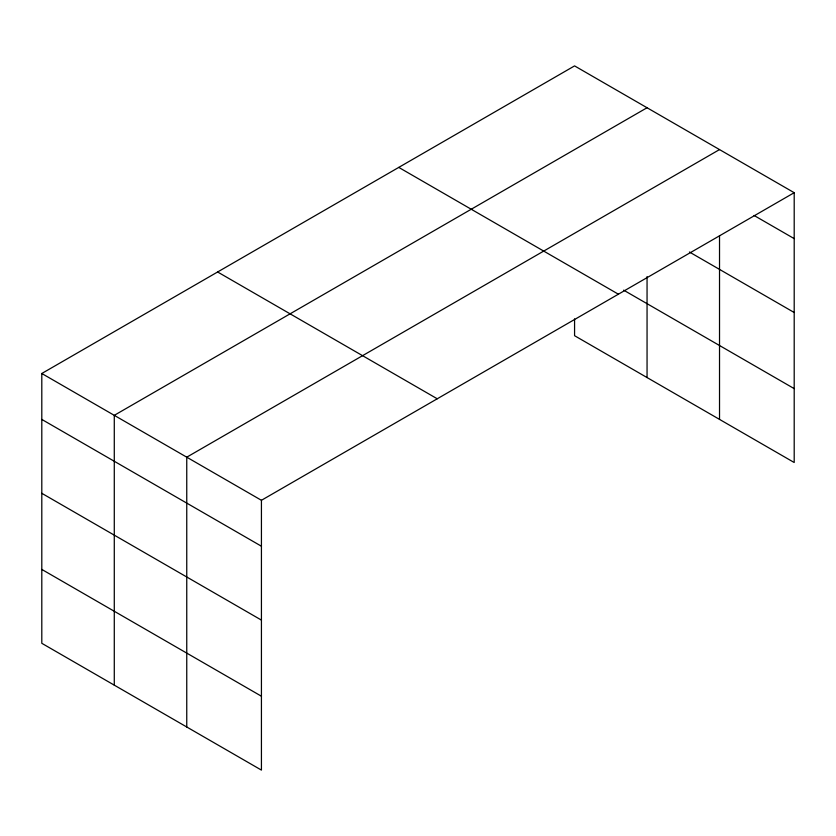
<?xml version="1.0" encoding="UTF-8"?>
<svg xmlns="http://www.w3.org/2000/svg" width="836" height="836" viewBox="0 0 836 836"><rect width="100%" height="100%" fill="white"/><g stroke="black" fill="none" stroke-linecap="round" stroke-linejoin="round"><path stroke-width="1.25" d="M719.524 235.7L719.524 419.4M574.572 318.861L574.572 335.706L794.2 462.507L794.2 192.698L574.572 65.898L41.8 373.493L41.8 643.302L261.428 770.102L261.428 500.294L41.8 373.493M647.054 107.739L114.281 415.335L114.281 685.144M719.524 149.581L186.752 457.177L186.752 726.996M261.428 500.294L794.2 192.698M754.072 215.469L794.2 238.626M689.418 252.012L794.2 312.507M623.635 290.155L794.2 388.625M398.762 167.399L618.389 294.199M217.611 271.982L437.238 398.782M41.8 419.421L261.428 546.221M41.8 493.303L261.428 620.103M41.8 569.42L261.428 696.221M647.054 276.58L647.054 377.558"/></g></svg>
